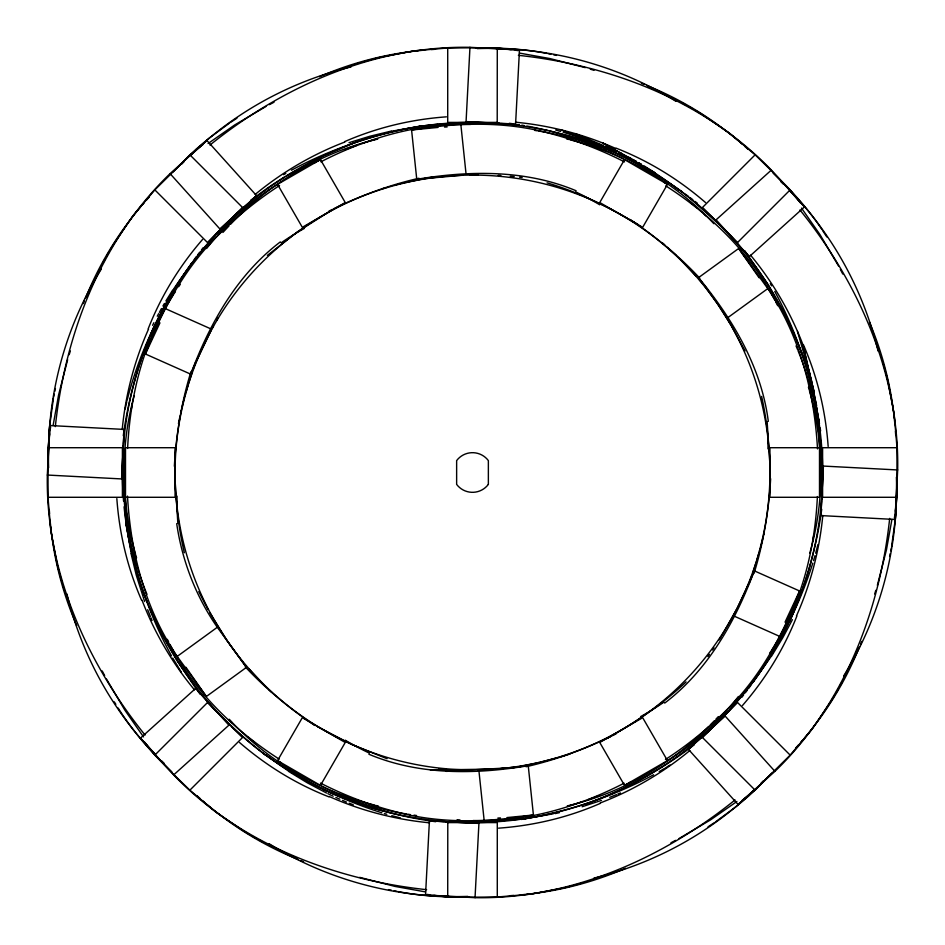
<?xml version="1.0" encoding="UTF-8"?>
<svg xmlns="http://www.w3.org/2000/svg" width="945" height="945" viewBox="0 0 945 945"><rect width="100%" height="100%" fill="white"/><g stroke="black" fill="none" stroke-linecap="round" stroke-linejoin="round"><path stroke-width="1.42" d="M770.104 484.974C770.246 455.289 768.143 425.451 761.611 396.428M174.931 455.939C174.553 488.411 176.762 521.097 184.358 552.742M47.321 475.04L121.574 478.926L124.173 429.42L49.92 425.534L47.321 475.04C45.608 570.142 86.113 661.984 145.069 735.056M897.679 469.96L823.426 466.074L820.827 515.58L895.08 519.466L897.679 469.96C899.392 374.858 858.887 283.016 799.931 209.944M53.404 398.436L48.986 430.932L48.136 468.803M891.596 546.564L896.014 514.068L896.864 476.197M48.856 448.71L49.92 425.534M896.143 496.29L895.08 519.466M123.228 444.918L122.933 485.175L126.323 525.904M821.772 500.082L822.067 459.825L818.677 419.096M425.534 895.08L429.42 820.827L478.926 823.426L475.04 897.679L425.534 895.08L448.71 896.143M501.476 123.287L515.58 124.173L519.466 49.92L469.96 47.321L466.074 121.574L519.337 124.764M123.287 443.524L124.173 429.42M174.364 466.251C176.172 434.263 181.487 402.405 190.914 371.763M770.636 478.749C768.828 510.737 763.513 542.595 754.086 573.237M821.713 501.476L820.827 515.58M127.61 448.462C130.138 394.762 143.746 340.767 173.1 295.242M817.39 496.538C814.862 550.238 801.254 604.233 771.9 649.758M497.212 123.346L497.283 48.041L476.197 48.136M468.803 896.864L447.717 896.959L447.788 821.654M122.2 429.562C125.484 394.951 134.355 360.848 148.542 329.096M822.8 515.438C819.516 550.049 810.645 584.152 796.458 615.904M55.318 426.62C65.299 333.278 101.599 239.687 170.065 173.644L206.896 140.474L256.65 195.733L219.819 228.903L170.065 173.644M889.682 518.38C879.7 611.722 843.401 705.313 774.935 771.356L738.104 804.526L688.35 749.267L725.181 716.097L774.935 771.356M48.041 447.717L122.401 447.717L122.401 497.283L48.041 497.283L48.041 447.717L49.636 433.838M896.959 497.283L822.599 497.283L822.599 447.717L896.959 447.717L896.959 497.283L895.364 511.162M123.287 435.739C127.717 402.31 136.742 369.566 149.145 338.239M821.713 509.26C816.563 547.828 805.423 585.487 789.866 621.113M50.203 429.656L50.605 426.868M53.085 425.557L58.578 394.998L67.638 359.714M891.915 519.443L886.422 550.002L877.362 585.286M894.395 518.132L894.797 515.344M178.451 423.608L179.999 416.131M53.664 397.018L54.243 394.183M54.822 391.336L55.401 388.501M889.599 556.499L890.178 553.664M890.757 550.817L891.336 547.982M125.13 409.031L126.819 401.613M180.826 412.41L181.405 409.941M763.595 535.059L764.174 532.59M181.7 408.701L182.598 405.003M762.402 539.997L763.005 537.528M182.905 403.775L183.531 401.318M761.469 543.682L762.095 541.225M127.102 400.385C139.517 350.867 162.599 304.337 191.906 262.686M134.119 395.967C119.838 447.67 121.149 503.012 135.643 554.526M815.677 553.227L817.897 544.615M183.85 400.101L184.488 397.656M760.512 547.344L761.15 544.899M809.782 553.097C825.127 500.224 824.288 443.335 809.357 390.474M184.818 396.439L185.492 394.006M759.508 550.994L760.182 548.561M185.834 392.789L188.291 384.355M759.166 552.211L756.709 560.645M814.98 555.707L813.55 560.645M69.174 354.729L70.332 350.985M874.668 594.015L875.826 590.271M188.657 383.162L190.914 376.027M756.343 561.838L752.917 572.528M812.806 563.102C799.411 605.674 778.857 645.919 753.094 682.314M191.303 374.846L192.083 372.472M193.288 368.94L195.769 361.935M751.712 576.06L749.231 583.065M83.314 303.628L84.377 300.923M860.623 644.077L861.686 641.371M150.113 335.829L154.106 326.261M85.463 298.23C98.823 265.155 117.463 234.23 140.533 207.002M859.537 646.77C846.177 679.845 827.536 710.77 804.467 737.998M87.035 296.706L88.535 293.115M856.465 651.885L857.966 648.294M159.965 322.836L145.412 354.009L190.701 374.161L193.89 366.577M751.11 578.423L754.299 570.839L799.588 590.991L785.035 622.164M194.446 365.325L211.562 329.616M750.554 579.675L737.206 608.143L722.004 635.347M145.412 354.009C162.115 310.208 184.677 267.825 218.602 234.88C237.053 216.275 257.572 199.761 279.555 185.515M190.701 374.161C209.495 323.922 236.876 274.865 280.311 241.908M664.689 703.092C708.124 670.135 735.505 621.078 754.299 570.839M665.445 759.485C687.428 745.239 707.947 728.725 726.398 710.12C760.323 677.175 782.885 634.792 799.588 590.991M98.256 272.089L99.969 268.663M845.031 676.336L846.744 672.911M152.594 325.316L153.905 322.717M792.406 619.684L782.791 637.733L771.344 656.491M102.922 263.029L104.718 259.651M157.272 316.232L158.642 313.657M840.282 685.349L842.078 681.971M212.223 328.423L213.523 326.049M159.362 312.382L161.489 308.542M106.879 255.8L109.041 251.937M835.959 693.063L838.12 689.2M216.818 320.131L218.165 317.78M277.535 760.619L302.317 717.692L345.244 742.475L320.461 785.413L277.535 760.619L281.256 762.851M667.465 184.381L642.683 227.308L599.756 202.525L624.539 159.587L667.465 184.381L663.744 182.149M162.942 306.003L164.418 303.475M110.53 249.421L113.53 244.365M831.47 700.635L834.47 695.579M101.351 269.03C64.437 328.139 46.187 398.14 48.608 467.787M843.649 675.97C880.563 616.861 898.813 546.86 896.392 477.213M165.895 300.947L172.876 289.749M114.298 243.137L133.009 215.708L154.838 189.886L196.052 149.168L208.975 138.254L229.706 122.956M830.702 701.863L811.991 729.292L790.162 755.114L748.948 795.832L736.025 806.746L715.294 822.044M719.145 639.907L721.307 636.505M173.88 294.025L175.439 291.58M769.561 653.42L771.12 650.975M712.506 650.018L713.995 647.786M178.652 286.725L180.282 284.303M707.888 656.586L709.423 654.389M194.363 259.308L196.111 256.934M748.889 688.066L750.637 685.692M197.883 254.571L199.678 252.232M745.322 692.768L747.117 690.429M190.784 264.411L197.517 255.894M754.216 680.589L747.483 689.106M201.462 249.893L203.293 247.59M741.707 697.41L743.538 695.107M206.577 248.523C226.516 223.492 250.153 201.108 277.535 184.381L320.461 159.587L345.244 202.525L302.317 227.308L277.535 184.381M738.423 696.477C718.483 721.507 694.847 743.892 667.465 760.619L624.539 785.413L599.756 742.475L642.683 717.692L667.465 760.619M198.367 254.843L215.425 235.293M746.633 690.157L729.575 709.707M142.459 204.734L144.396 202.478M800.604 742.522L802.541 740.266M146.357 200.234L149.31 196.962M795.69 748.038L798.643 744.766M222.89 232.458L229.033 225.89M173.1 171.884L189.886 154.838L203.057 144.443M771.9 773.116L755.114 790.162L741.943 800.557M216.346 234.277L235.801 214.609L256.65 195.733M728.654 710.723L709.199 730.39L688.35 749.267M715.967 719.11L718.342 716.629M181.452 164.383L184.192 161.583M230.627 224.237C270.294 182.621 321.607 152.098 377.74 139.08M714.373 720.763L710.333 724.827M760.808 783.417L763.548 780.617M189.886 154.838L242.463 207.416L207.416 242.463L154.838 189.886M171.884 771.9L154.838 755.114L208.136 701.911M822.044 229.706C803.545 201.568 779.034 178.239 755.114 154.838L702.537 207.416L737.584 242.463L790.162 189.886L773.116 173.1M118.172 708.041C137.498 739.108 163.674 764.977 189.886 790.162L242.463 737.584L207.416 702.537M755.114 790.162L702.537 737.584L737.584 702.537L790.162 755.114M708.715 726.445C670.017 765.296 620.723 793.434 567.26 805.92M190.701 155.228L206.896 140.474M754.299 789.772L738.104 804.526M686.058 681.912C662.457 704.32 635.253 722.582 606.95 738.482M190.488 155.145C234.903 111.971 290.93 81.424 351.067 66.906M754.512 789.855C710.097 833.029 654.07 863.576 593.933 878.094M140.474 738.104L195.733 688.35L228.903 725.181L173.644 774.935L140.474 738.104L155.228 754.299M804.526 206.896L771.356 170.065L716.097 219.819L749.267 256.65L804.526 206.896L789.772 190.701M267.376 255.386L297.356 231.915L330.974 210.558M736.864 243.089L737.584 242.463M255.162 194.446C281.964 172.285 312.346 154.437 344.83 142.022M689.838 750.554C663.036 772.715 632.654 790.563 600.169 802.978M209.944 145.069C283.016 86.113 374.858 45.608 469.96 47.321M735.056 799.931C661.984 858.887 570.142 899.392 475.04 897.679M250.555 200.352L269.112 186.909M694.445 744.648C661.902 769.691 625.354 789.323 586.987 803.852M208.089 143.51L234.62 125.012L265.97 106.466M736.911 801.49L710.38 819.988L679.03 838.534M217.303 627.279L246.444 667.383L206.341 696.512L177.199 656.409L217.303 627.279C195.91 596.519 182.078 560.692 176.703 523.648M768.297 421.352C761.469 367.251 732.67 319.02 698.556 277.617L738.659 248.488L759.083 277.747M727.697 317.721L767.801 288.591L738.659 248.488M230.911 122.165L236.959 118.172M270.175 186.2L284.126 177.211M708.041 826.828L714.089 822.835M665.741 767.73L670.029 765.025M286.323 175.9L323.533 155.842L358.013 141.148M283.642 174.695L285.827 173.407M659.173 771.592L664.642 768.368M314.142 163.142L316.669 161.701M628.33 783.299L630.858 781.858M317.933 160.993L320.461 159.587M624.539 785.413L627.067 784.007M291.403 170.242C331.447 148.578 375.26 134.107 420.017 126.146M653.597 774.758C612.466 797.001 567.378 811.684 521.333 819.469M269.431 104.635L274.05 102.202M670.95 842.798L675.569 840.365M328.848 211.184L332.262 209.471M612.738 735.529L616.152 733.816M320.875 161.808C366.967 138.076 418.34 122.909 470.527 124.421M624.125 783.192C577.619 807.16 525.692 822.327 473.032 820.555M333.408 208.904C360.671 195.58 389.352 185.031 418.954 178.262M611.592 736.096C584.329 749.42 555.648 759.969 526.046 766.738M319.386 76.734C350.89 63.091 384.438 54.16 418.611 50.687M617.806 794.06L620.475 792.926M625.614 868.266C594.11 881.909 560.562 890.84 526.389 894.313M609.714 797.332L616.459 794.627M339.893 69.54L343.519 68.241M601.481 876.759L605.107 875.46M601.528 800.38L582.108 806.746M348.374 66.563L352.012 65.347M592.987 879.653L596.626 878.437M348.977 142.671L369.92 136.245L391.289 131.083M567.508 754.76L569.929 753.992M354.434 64.543L358.072 63.421M566.291 755.138L559.003 757.311M382.347 188.752L385.997 187.689M362.939 61.933L371.456 59.535M557.786 757.654L540.705 762.131M573.544 885.465L582.061 883.067M394.537 185.338L396.971 184.688M372.873 59.169L379.973 57.35M565.027 887.65L572.127 885.831M398.188 184.381L400.633 183.767M401.849 183.472L404.295 182.869M405.511 182.586L407.945 182.019M537.055 762.981L539.489 762.414M381.402 57.031L414.016 50.865L446.323 48.1M563.598 887.969L530.984 894.135L498.676 896.899M409.161 181.735L426.23 178.215M535.839 763.265L518.77 766.785M555.14 813.598L559.44 812.653M427.447 178.003L432.314 177.152M512.686 767.848L515.108 767.434M419.096 126.323L437.984 124.256M438.043 127.421L411.583 129.985L416.757 179.29L463.05 175.203M506.957 817.579L533.417 815.015L528.243 765.71L499.633 768.757M525.904 818.677L485.175 822.067L444.918 821.772M411.583 129.985C457.864 122.555 505.847 120.901 551.337 133.812C576.674 140.486 601.233 149.995 624.562 161.914M416.757 179.29C469.677 170.443 525.845 169.627 576.107 190.76M368.893 754.24C419.155 775.372 475.323 774.557 528.243 765.71M320.438 783.086C343.767 795.005 368.326 804.514 393.663 811.188C439.153 824.099 487.136 822.445 533.417 815.015M419.592 50.581L424.518 50.109M525.408 894.419L520.482 894.891M439.342 124.126L451.604 123.299M431.44 49.553L434.416 49.364M510.583 895.636L513.56 895.447M492.829 769.242L484.667 769.691M446.371 771.38L511.895 767.647M444.54 127.067L447.139 126.937M497.861 818.063L500.46 817.933M454.344 123.169L500.082 123.228M469.842 174.99L477.969 174.884M477.213 48.608C546.86 46.187 616.861 64.437 675.97 101.351M467.787 896.392C398.14 898.813 328.139 880.563 269.03 843.649M430.365 769.998L492.652 769.112M546.564 53.404C514.045 46.789 480.698 47.746 447.717 48.041L447.717 122.401L497.283 122.401M819.504 447.717L769.927 447.717L769.927 497.283L819.504 497.283L819.504 447.717C818.665 414.347 810.538 381.461 797.993 350.63M125.496 497.283L175.073 497.283L175.073 447.717L125.496 447.717L125.496 497.283C126.335 530.653 134.462 563.539 147.007 594.37M447.717 822.599L497.283 822.599L497.283 896.959C464.302 897.254 430.955 898.211 398.436 891.596M496.29 48.856L519.466 49.92M443.524 821.713L429.42 820.827M498.192 175.368L500.874 175.546M438.775 769.112L446.808 769.632M457.085 819.764L459.991 819.976M821.654 497.212L822.599 497.283M122.401 447.717L123.346 447.788M510.229 176.254L514.234 176.609M515.438 122.2C550.049 125.484 584.152 134.355 615.904 148.542M429.562 822.8C394.951 819.516 360.848 810.645 329.096 796.458M518.38 55.318C611.722 65.299 705.313 101.599 771.356 170.065M426.62 889.682C333.278 879.7 239.687 843.401 173.644 774.935M497.283 48.041L511.162 49.636M447.717 896.959L433.838 895.364M519.537 177.223L522.183 177.53M509.26 123.287L511.777 123.618M435.739 821.713C397.172 816.563 359.513 805.423 323.887 789.866M414.028 815.145L416.556 815.511M515.344 50.203L518.132 50.605M519.443 53.085L550.002 58.578L585.286 67.638M425.557 891.915L394.998 886.422L359.714 877.362M426.868 894.395L429.656 894.797M534.764 130.41L537.292 130.812M407.708 814.188L410.236 814.59M538.544 131.012C567.98 135.903 596.921 144.762 623.263 158.914M406.456 813.988C377.02 809.097 348.079 800.238 321.737 786.086M521.841 125.153L524.357 125.602M526.861 126.063L530.629 126.736M547.982 53.664L550.817 54.243M553.664 54.822L556.499 55.401M531.881 126.996L548.1 130.505M388.501 889.599L391.336 890.178M394.183 890.757L397.018 891.336M549.34 130.812L572.8 137.238M566.563 138.903L568.784 139.47M376.216 805.53L378.437 806.097M391.773 815.677L400.385 817.897M569.894 139.765C624.527 153.562 675.297 182.491 713.877 223.717M375.106 805.234C319.54 791.248 268.049 761.481 229.186 719.239M555.707 130.02L560.645 131.45M384.355 813.55L386.824 814.283M547.084 182.846C575.233 191.185 601.965 203.742 627.409 218.307M590.271 69.174L594.015 70.332M563.102 132.194C605.674 145.589 645.919 166.143 682.314 191.906M381.898 812.806C339.326 799.411 299.081 778.857 262.686 753.094M574.028 137.604L581.352 139.943M582.569 140.344L589.857 142.837M387.037 758.705L351.717 744.471L317.591 726.693M591.074 143.25L601.93 147.255M561.153 129.867L617.014 151.413L612.974 149.641M604.351 148.2L606.761 149.145M641.371 83.314L644.077 84.377M300.923 860.623L303.628 861.686M349.213 803.167L353.265 804.797M609.171 150.113L611.569 151.082M646.77 85.463C679.845 98.823 710.77 117.463 737.998 140.533M298.23 859.537C265.155 846.177 234.23 827.536 207.002 804.467M648.294 87.035L651.885 88.535M293.115 856.465L296.706 857.966M575.139 133.588L603.512 145.624M606.217 146.77L610.269 148.495M342.503 800.356L346.52 802.081M165.576 308.72L210.865 328.884M734.135 616.116L779.424 636.28M335.853 797.415L339.834 799.222M327.939 793.694L333.195 796.21M672.911 98.256L676.336 99.969M268.663 845.031L272.089 846.744M619.684 152.594L622.282 153.905M326.627 793.068L307.267 782.791L288.508 771.344M681.971 102.922L685.349 104.718M628.768 157.272L631.343 158.642M259.651 840.282L263.029 842.078M636.505 161.713L602.544 142.931L655.239 172.947L644.053 165.895M639.021 163.107L641.537 164.501L638.997 162.942M632.618 159.362L636.457 161.489M689.2 106.879L693.063 109.041M251.937 835.959L255.8 838.12M628.579 218.968L637.981 224.473M312.901 723.988L315.24 725.347M695.579 110.53L700.635 113.53M244.365 831.47L249.421 834.47M701.863 114.298L729.292 133.009L755.114 154.838M243.137 830.702L215.708 811.991L189.886 790.162M665.764 185.846C710.593 214.633 750.271 252.941 775.018 300.557M279.236 759.154C234.407 730.367 194.729 692.059 169.982 644.443M630.173 219.535C655.393 236.415 678.935 255.906 699.678 278.078M314.827 725.465C289.607 708.585 266.065 689.094 245.322 666.922M685.692 194.363L688.066 196.111M690.429 197.883L692.768 199.678M680.589 190.784L689.106 197.517M265.474 755.055C239.865 735.47 216.736 712.778 195.733 688.35M695.107 201.462L697.41 203.293M690.157 198.367L720.657 225.902L749.267 256.65M740.266 142.459L742.522 144.396M202.478 800.604L204.734 802.541M662.823 243.137L664.725 244.814M744.766 146.357L748.038 149.31M196.962 795.69L200.234 798.643M667.56 247.377L675.911 255.185M269.089 689.815L271.841 692.449M780.617 181.452L783.417 184.192M161.583 760.808L164.383 763.548M681.321 260.501L696.004 275.952M263.679 684.499L248.996 669.048M789.855 190.488C833.029 234.903 863.576 290.93 878.094 351.067M155.145 754.512C111.971 710.097 81.424 654.07 66.906 593.933M699.335 279.661L703.411 284.35M701.911 736.864L702.537 737.584M242.463 207.416L243.089 208.136M705.017 286.24L706.612 288.13M750.554 255.162C772.715 281.964 790.563 312.346 802.978 344.83L813.917 391.289L812.653 385.56M194.446 689.838C172.285 663.036 154.437 632.654 142.022 600.169M790.162 189.886L800.557 203.057M154.838 755.114L144.443 741.943M744.648 250.555L767.789 284.126L784.622 314.319M198.025 691.421L200.352 694.445M698.556 277.617L717.822 304.255L730.934 324.926M246.444 667.383L227.178 640.745L209.991 613.057M801.49 208.089L819.988 234.62L838.534 265.97M206.341 696.512L185.917 667.253M143.51 736.911L125.012 710.38L106.466 679.03M196.501 689.389L177.211 660.874L160.378 630.681M767.801 288.591C799.836 335.605 814.389 392.6 817.508 448.899M177.199 656.409C145.164 609.395 130.611 552.4 127.492 496.101M822.835 230.911L826.828 236.959M181.322 672.178L172.758 658.074M114.298 701.863L115.845 704.332M770.305 283.642L771.592 285.827M731.619 326.096L745.05 350.997M171.494 655.842C149.097 615.219 134.273 570.579 126.146 524.983M206.719 607.151L208.03 609.513M774.758 291.403C797.001 332.534 811.684 377.622 819.469 423.667M840.365 269.431L842.798 274.05M102.202 670.95L104.635 675.569M206.069 605.969L198.769 591.594M775.703 301.833L777.711 305.696M167.289 639.304L168.623 641.879M785.212 315.465L795.052 336.42L803.852 358.013M159.788 629.535L149.948 608.58M150.94 617.806L152.074 620.475M76.734 625.614C63.091 594.11 54.16 560.562 50.687 526.389M796.033 345.894L797.521 349.437M869.4 322.044C882.417 352.768 890.922 385.406 894.313 418.611M145.896 599.035L146.888 601.433M144.916 596.638L143.002 591.818M147.668 609.714L150.373 616.459M875.46 339.893L876.759 343.519M68.241 601.481L69.54 605.107M144.62 601.528L136.245 575.08L131.083 553.711M878.437 348.374L879.653 352.012M65.347 592.987L66.563 596.626M63.421 586.928L64.543 590.566M797.497 331.411L810.208 375.626L809.121 371.338M807.148 364.297L808.353 368.515M883.067 362.939L885.465 371.456M59.535 573.544L61.933 582.061M808.436 387.166L809.05 389.375M135.95 555.625L136.564 557.833M885.831 372.873L887.65 379.973M57.35 565.027L59.169 572.127M810.609 377.008L812.334 384.131M887.969 381.402L894.135 414.016L896.899 446.323M57.031 563.598L50.865 530.984L48.1 498.676M802.978 344.83L816.657 405.724M820.142 428.038L820.591 430.955M460.877 124.811L466.062 174.104M478.938 770.896L484.123 820.189M894.419 419.592L894.891 424.518M50.581 525.408L50.109 520.482M895.447 431.44L895.636 434.416M49.364 510.583L49.553 513.56M131.355 553.64A948.107 596.389 -16.5 0 1 126.843 525.786M141.632 600.335A775.916 482.222 -23 0 1 116.837 498.558M173.904 288.65A948.107 596.389 28.5 0 1 190.406 265.769M148.141 328.931A775.916 482.222 22 0 1 202.573 239.439M391.36 131.355A948.107 596.389 73.5 0 1 419.214 126.843M344.665 141.632A775.916 482.222 67 0 1 446.442 116.837M656.35 173.904A948.107 596.389 -61.5 0 1 679.231 190.406M616.069 148.141A775.916 482.222 -68 0 1 705.561 202.573M813.645 391.36A948.107 596.389 -16.5 0 1 818.157 419.214M803.368 344.665A775.916 482.222 -23 0 1 828.163 446.442M771.096 656.35A948.107 596.389 28.5 0 1 754.594 679.231M796.859 616.069A775.916 482.222 22 0 1 742.427 705.561M553.64 813.645A948.107 596.389 73.5 0 1 525.786 818.157M600.335 803.368A775.916 482.222 67 0 1 498.558 828.163M288.65 771.096A948.107 596.389 -61.5 0 1 265.769 754.594M328.931 796.859A775.916 482.222 -68 0 1 239.439 742.427M123.571 501.11A350.099 350.099 0 0 1 541.237 129.205A350.099 350.099 0 0 1 783.523 633.245A350.099 350.099 0 0 1 232.21 727.118M224.945 720.055A350.099 350.099 0 0 1 124.078 506.78M466.865 769.88A297.427 297.427 0 0 1 212.377 328.281A297.427 297.427 0 0 1 721.732 310.184A297.427 297.427 0 0 1 499.22 768.734M492.203 769.277A297.427 297.427 0 0 1 478.135 769.88M767.092 421.564A991.848 513.856 -11.7 0 1 767.954 448.851M663.91 702.159A991.848 513.856 48.3 0 1 640.71 716.546M369.318 753.094A991.848 513.856 -71.7 0 1 345.256 740.195M177.908 523.435A991.848 513.856 -11.7 0 1 177.046 496.149M281.09 242.841A991.848 513.856 48.3 0 1 304.29 228.454M575.682 191.906A991.848 513.856 -71.7 0 1 599.744 204.805M813.716 535.638A347.004 347.004 0 0 1 812.617 541.308M597.594 796.174A347.004 347.004 0 0 1 588.262 799.624M582.9 801.478A347.004 347.004 0 0 1 567.98 806.109M253.78 741.896A347.004 347.004 0 0 1 248.263 737.324M232.257 722.89A347.004 347.004 0 0 1 229.162 719.889M131.284 409.362A347.004 347.004 0 0 1 132.383 403.692M344.771 149.853A347.004 347.004 0 0 1 356.737 145.376M362.1 143.522A347.004 347.004 0 0 1 377.02 138.891M691.22 203.104A347.004 347.004 0 0 1 696.737 207.676M704.32 214.291A347.004 347.004 0 0 1 706.447 216.216M488.364 484.395L488.364 460.605A19.833 19.833 0 0 0 456.636 460.605L456.636 484.395A19.833 19.833 0 0 0 488.364 484.395"/></g></svg>
